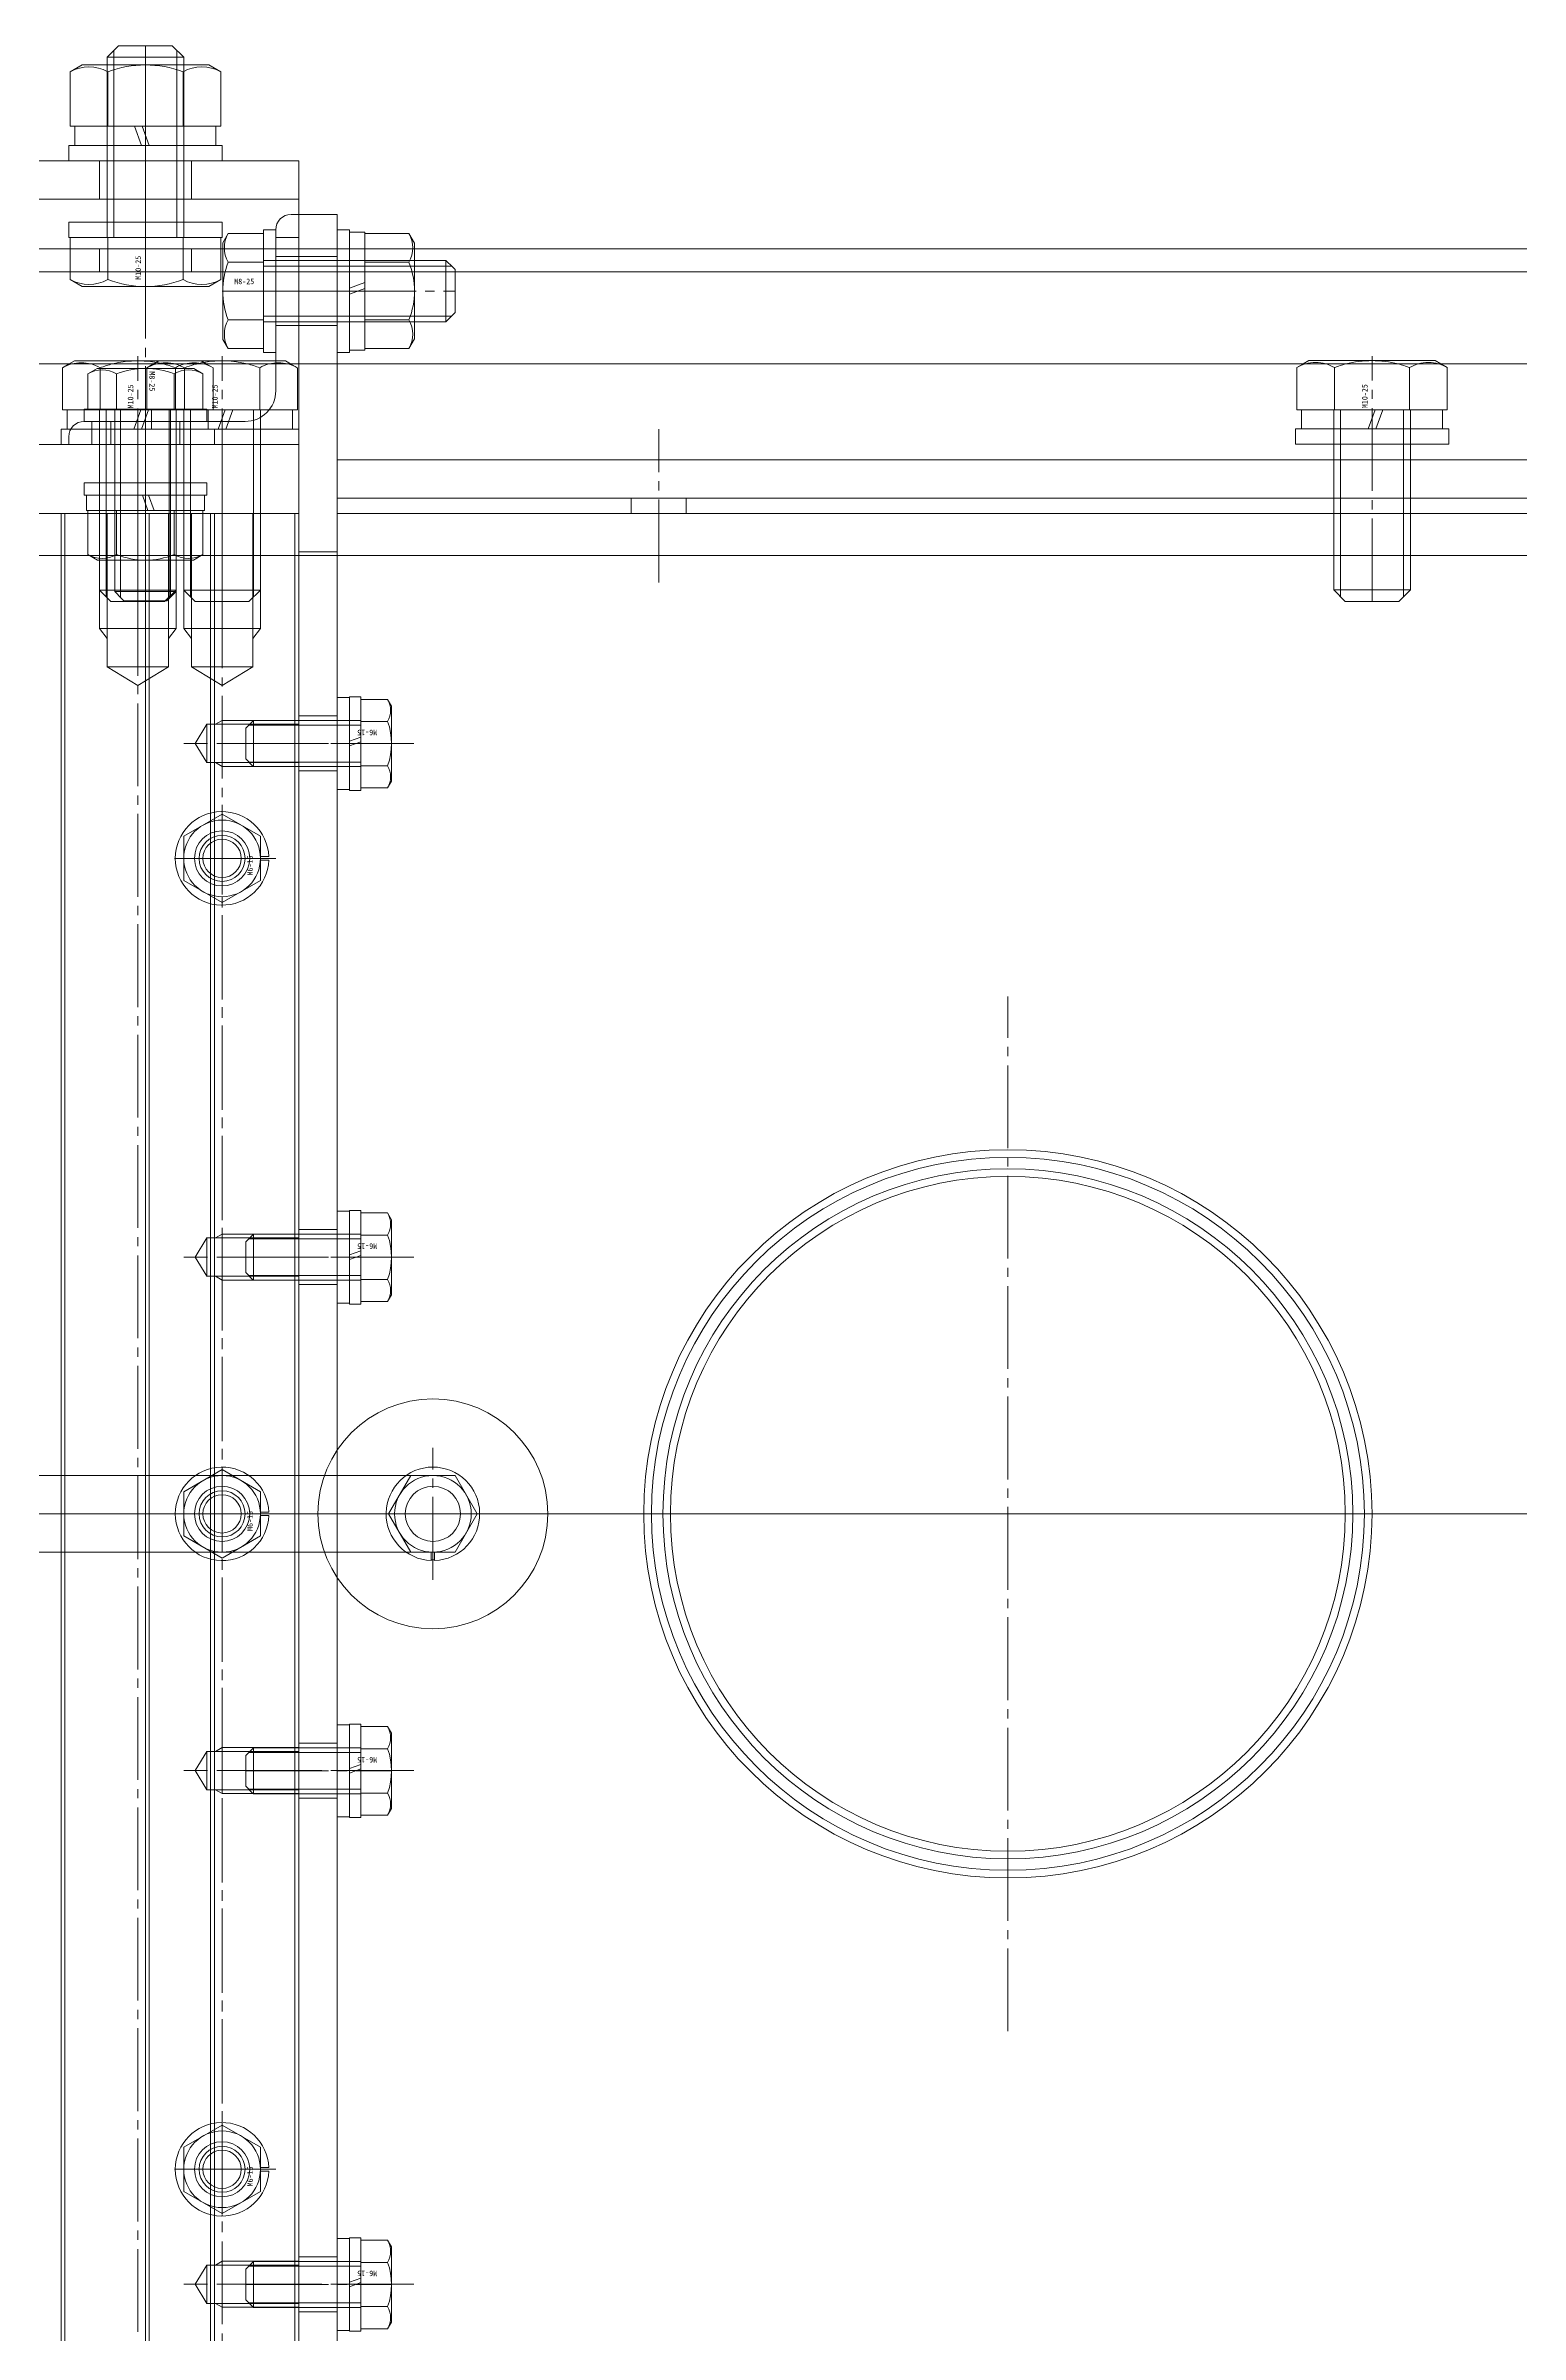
# Model space of a CAD drawing. Units: millimetres at full size. Extents: x -5218 to 5218, y -4308 to 3712.
# Drawn here: x -3925.6 to -3733.2, y -1172.2 to -873.7 of the extents above; entities that cross this region are included whole.
import ezdxf
from ezdxf.enums import TextEntityAlignment as Align

# ---------------------------------------------------------------- set-up
doc = ezdxf.new("R2010")
doc.units = ezdxf.units.MM
doc.header["$LTSCALE"] = 1.2
doc.linetypes.add('CHAIN2', pattern=[12, 9, -1, 1, -1])
for name, color, linetype, lineweight in [('0-1_01_外形線', 134, 'Continuous', 9), ('0-2_03_かくれ線', 5, 'Continuous', 9), ('0-3_04_中心線', 4, 'CHAIN2', 9), ('0-4_02_細線', 6, 'Continuous', 9)]:
    doc.layers.add(name, color=color, linetype=linetype, lineweight=lineweight)
doc.styles.add('ＭＳ ゴシック', font='')
doc.styles.get('ＭＳ ゴシック').set_extended_font_data('MS Gothic')

msp = doc.modelspace()

# ---------------------------------------------------------------- linework, layer by layer
at = {"layer": '0-1_01_外形線'}
for p, q in [((-3917.583, -875.209), (-3916.083, -873.709)), ((-3916.683, -876.209), (-3916.683, -874.309)), ((-3916.083, -873.709), (-3909.083, -873.709)), ((-3907.583, -875.209), (-3909.083, -873.709)), ((-3908.483, -876.209), (-3908.483, -874.309)), ((-3922.398, -877.112), (-3920.833, -876.209)), ((-3922.398, -884.209), (-3922.398, -877.112)), ((-3904.333, -876.209), (-3920.833, -876.209)), ((-3917.583, -876.209), (-3907.583, -876.209)), ((-3917.491, -884.209), (-3917.491, -877.112)), ((-3907.676, -884.209), (-3907.676, -877.112)), ((-3902.768, -877.112), (-3904.333, -876.209)), ((-3902.768, -884.209), (-3902.768, -877.112)), ((-3902.768, -884.209), (-3922.398, -884.209)), ((-3913.083, -886.709), (-3913.993, -884.209)), ((-3903.383, -884.209), (-3912.993, -884.209)), ((-3912.083, -886.709), (-3912.993, -884.209)), ((-3903.383, -886.709), (-3903.383, -884.209)), ((-3922.583, -886.709), (-3902.583, -886.709)), ((-3922.583, -886.709), (-3922.583, -888.709)), ((-3922.583, -888.709), (-3902.583, -888.709)), ((-3902.583, -886.709), (-3902.583, -888.709)), ((-3901.787, -898.203), (-3902.483, -899.409)), ((-3897.183, -898.203), (-3901.787, -898.203)), ((-3897.183, -913.709), (-3897.183, -897.709)), ((-3895.583, -897.709), (-3897.183, -897.709)), ((-3897.183, -913.214), (-3897.183, -898.203)), ((-3895.583, -915.209), (-3895.583, -897.709)), ((-3895.583, -897.709), (-3895.583, -913.709)), ((-3892.583, -895.709), (-3893.583, -895.709)), ((-3892.583, -915.209), (-3892.583, -895.709)), ((-3887.583, -895.709), (-3892.583, -895.709)), ((-3892.583, -915.209), (-3892.583, -895.709)), ((-3887.583, -915.209), (-3887.583, -895.709)), ((-3887.583, -913.709), (-3887.583, -897.709)), ((-3885.983, -897.709), (-3887.583, -897.709)), ((-3885.983, -897.709), (-3885.983, -913.709)), ((-3885.983, -905.309), (-3885.983, -898.009)), ((-3883.983, -898.009), (-3885.983, -898.009)), ((-3883.983, -904.581), (-3883.983, -898.009)), ((-3883.983, -913.214), (-3883.983, -898.203)), ((-3902.483, -899.409), (-3902.483, -912.009)), ((-3895.583, -898.709), (-3892.583, -898.709)), ((-3877.483, -911.959), (-3877.483, -899.459)), ((-4212.583, -903.209), (-3412.584, -903.209)), ((-3897.183, -901.956), (-3901.787, -901.956)), ((-3883.983, -901.956), (-3878.208, -901.956)), ((-3877.483, -901.709), (-3873.383, -901.709)), ((-3873.383, -901.709), (-3873.383, -909.709)), ((-3873.383, -901.709), (-3872.483, -902.609)), ((-3872.483, -902.609), (-3872.183, -902.909)), ((-3872.183, -902.909), (-3872.183, -908.509)), ((-3885.983, -905.309), (-3883.983, -904.581)), ((-3885.983, -906.109), (-3883.983, -905.381)), ((-3885.983, -913.409), (-3885.983, -906.109)), ((-3883.983, -913.409), (-3883.983, -905.381)), ((-3897.183, -909.462), (-3901.787, -909.462)), ((-3883.983, -909.462), (-3878.208, -909.462)), ((-3877.483, -909.709), (-3873.383, -909.709)), ((-3873.383, -909.709), (-3872.483, -908.809)), ((-3872.483, -908.809), (-3872.183, -908.509)), ((-3901.787, -913.214), (-3902.483, -912.009)), ((-3897.183, -913.214), (-3901.787, -913.214)), ((-3885.983, -913.409), (-3883.983, -913.409)), ((-4217.583, -915.209), (-3662.584, -915.209)), ((-3922.526, -915.209), (-3921.833, -914.809)), ((-3921.833, -914.809), (-3905.333, -914.809)), ((-3905.333, -914.809), (-3894.333, -914.809)), ((-3905.333, -914.809), (-3904.64, -915.209)), ((-3895.583, -913.709), (-3897.183, -913.709)), ((-3894.333, -914.809), (-3893.64, -915.209)), ((-3885.983, -913.709), (-3887.583, -913.709)), ((-3761.579, -915.209), (-3760.833, -914.779)), ((-3760.833, -914.779), (-3744.333, -914.779)), ((-3744.333, -914.779), (-3743.588, -915.209)), ((-3995.083, -1060.209), (-3875.083, -1060.209)), ((-3995.083, -1070.209), (-3875.083, -1070.209))]:
    msp.add_line(p, q, dxfattribs=at)
for points in [[(-3917.583, -876.209), (-3917.583, -875.209), (-3907.583, -875.209), (-3907.583, -876.209)], [(-3913.993, -884.209), (-3921.783, -884.209), (-3921.783, -886.709)], [(-3990.433, -888.709), (-3892.583, -888.709), (-3892.583, -915.209)], [(-3883.983, -898.203), (-3878.208, -898.203), (-3877.483, -899.459)], [(-3883.983, -913.214), (-3878.208, -913.214), (-3877.483, -911.959)]]:
    msp.add_lwpolyline(points, dxfattribs=at)
msp.add_lwpolyline([(-4212.583, -940.209), (-3412.584, -940.209), (-3412.584, -900.209), (-4212.583, -900.209)], close=True, dxfattribs=at)
for centre, radius, start, end in [((-3919.944, -881.362), 4.907, 60.00001, 119.99999), ((-3912.583, -889.988), 13.779, 69.136, 110.864), ((-3905.222, -881.362), 4.907, 60.00001, 119.99999), ((-3898.537, -900.08), 3.753, 150.00001, 209.99999), ((-3893.583, -897.709), 2, 90, 180), ((-3881.458, -900.08), 3.753, 330.00001, 29.99999), ((-3892.018, -905.709), 10.465, 158.98558, 201.01442), ((-3887.56, -905.709), 10.076, 338.13461, 21.86539), ((-3898.537, -911.338), 3.753, 150.00001, 209.99999), ((-3881.458, -911.338), 3.753, 330.00001, 29.99999), ((-3920.944, -919.962), 4.907, 75.61054, 104.38946), ((-3913.583, -928.588), 13.779, 76.16077, 103.83923), ((-3906.222, -919.962), 4.907, 75.61054, 104.38946), ((-3902.583, -928.588), 13.779, 76.16077, 99.98281), ((-3895.222, -919.962), 4.907, 75.61054, 104.38946), ((-3759.945, -919.932), 4.907, 74.25373, 105.74627), ((-3752.583, -928.558), 13.779, 75.64502, 104.35498), ((-3745.222, -919.932), 4.907, 74.25373, 105.74627), ((-3875.083, -1065.209), 5, 270, 90)]:
    msp.add_arc(centre, radius, start, end, dxfattribs=at)
at = {"layer": '0-2_03_かくれ線'}
for p, q in [((-3917.583, -898.709), (-3917.583, -876.209)), ((-3916.683, -898.709), (-3916.683, -876.209)), ((-3908.483, -898.709), (-3908.483, -876.209)), ((-3907.583, -898.709), (-3907.583, -876.209)), ((-3918.583, -888.709), (-3918.583, -893.709)), ((-3906.583, -888.709), (-3906.583, -893.709)), ((-4212.583, -893.709), (-3892.583, -893.709)), ((-3922.583, -896.709), (-3902.583, -896.709)), ((-3922.583, -896.709), (-3922.583, -898.709)), ((-3902.583, -896.709), (-3902.583, -898.709)), ((-3922.583, -898.709), (-3902.583, -898.709)), ((-3922.398, -898.709), (-3922.398, -904.205)), ((-3902.768, -898.709), (-3922.398, -898.709)), ((-3918.583, -900.209), (-3918.583, -903.209)), ((-3917.491, -898.709), (-3917.491, -904.205)), ((-3907.676, -898.709), (-3907.676, -904.205)), ((-3906.583, -900.209), (-3906.583, -903.209)), ((-3902.768, -898.709), (-3902.768, -904.205)), ((-3892.583, -901.209), (-3895.583, -901.209)), ((-3887.583, -901.209), (-3892.583, -901.209)), ((-3922.398, -904.205), (-3920.833, -905.109)), ((-3902.768, -904.205), (-3904.333, -905.109)), ((-3897.183, -901.709), (-3877.483, -901.709)), ((-3897.183, -902.459), (-3877.483, -902.459)), ((-3920.833, -905.109), (-3904.333, -905.109)), ((-3897.183, -908.959), (-3877.483, -908.959)), ((-3897.183, -909.709), (-3877.483, -909.709)), ((-3892.583, -910.209), (-3895.583, -910.209)), ((-3887.583, -910.209), (-3892.583, -910.209)), ((-3923.398, -915.712), (-3922.526, -915.209)), ((-3923.398, -921.209), (-3923.398, -915.712)), ((-3920.089, -916.505), (-3918.883, -915.809)), ((-3906.283, -915.809), (-3918.883, -915.809)), ((-3918.491, -921.209), (-3918.491, -915.712)), ((-3912.398, -915.712), (-3911.616, -915.261)), ((-3912.398, -921.209), (-3912.398, -915.712)), ((-3911.578, -915.239), (-3910.833, -914.809)), ((-3910.833, -914.809), (-3905.333, -914.809)), ((-3908.676, -921.209), (-3908.676, -915.712)), ((-3907.491, -921.209), (-3907.491, -915.712)), ((-3905.078, -916.505), (-3906.283, -915.809)), ((-3903.768, -915.712), (-3904.64, -915.209)), ((-3903.768, -921.209), (-3903.768, -915.712)), ((-3897.676, -921.209), (-3897.676, -915.712)), ((-3895.583, -918.709), (-3895.583, -915.209)), ((-3892.768, -915.712), (-3893.64, -915.209)), ((-3892.768, -921.209), (-3892.768, -915.712)), ((-3892.583, -1215.208), (-3892.583, -915.209)), ((-3892.583, -925.709), (-3892.583, -915.209)), ((-3892.583, -1215.208), (-3892.583, -915.209)), ((-3887.583, -915.209), (-3887.583, -1215.208)), ((-3762.398, -915.682), (-3761.616, -915.23)), ((-3762.398, -921.179), (-3762.398, -915.682)), ((-3757.491, -921.179), (-3757.491, -915.682)), ((-3747.676, -921.179), (-3747.676, -915.682)), ((-3742.768, -915.682), (-3743.588, -915.209)), ((-3742.768, -921.179), (-3742.768, -915.682)), ((-3920.089, -921.109), (-3920.089, -916.505)), ((-3916.336, -921.109), (-3916.336, -916.505)), ((-3908.831, -921.109), (-3908.831, -916.505)), ((-3905.078, -921.109), (-3905.078, -916.505)), ((-3903.768, -921.209), (-3923.398, -921.209)), ((-3922.783, -923.709), (-3922.783, -921.209)), ((-3920.583, -921.109), (-3904.583, -921.109)), ((-3920.583, -922.709), (-3920.583, -921.109)), ((-3920.089, -921.109), (-3905.078, -921.109)), ((-3918.583, -921.209), (-3918.583, -944.709)), ((-3917.683, -921.209), (-3917.683, -945.609)), ((-3916.583, -921.109), (-3916.583, -940.809)), ((-3915.833, -921.109), (-3915.833, -940.809)), ((-3914.083, -923.709), (-3913.173, -921.209)), ((-3913.083, -923.709), (-3912.173, -921.209)), ((-3892.768, -921.209), (-3912.398, -921.209)), ((-3911.783, -923.709), (-3911.783, -921.209)), ((-3909.483, -921.209), (-3909.483, -945.609)), ((-3909.333, -921.109), (-3909.333, -940.809)), ((-3908.583, -921.109), (-3908.583, -940.809)), ((-3908.583, -921.209), (-3908.583, -944.709)), ((-3907.583, -921.209), (-3907.583, -944.709)), ((-3906.683, -921.209), (-3906.683, -945.609)), ((-3904.583, -922.709), (-3904.583, -921.109)), ((-3904.383, -921.209), (-3904.383, -923.709)), ((-3903.083, -923.709), (-3902.173, -921.209)), ((-3902.083, -923.709), (-3901.173, -921.209)), ((-3898.483, -921.209), (-3898.483, -945.609)), ((-3897.583, -921.209), (-3897.583, -944.709)), ((-3893.383, -921.209), (-3893.383, -923.709)), ((-3742.768, -921.179), (-3762.398, -921.179)), ((-3761.783, -923.679), (-3761.783, -921.179)), ((-3757.583, -921.179), (-3757.583, -944.679)), ((-3756.683, -921.179), (-3756.683, -945.579)), ((-3753.083, -923.679), (-3752.174, -921.179)), ((-3752.083, -923.679), (-3751.174, -921.179)), ((-3748.483, -921.179), (-3748.483, -945.579)), ((-3747.583, -921.179), (-3747.583, -944.679)), ((-3743.383, -921.179), (-3743.383, -923.679)), ((-3903.583, -923.709), (-3923.583, -923.709)), ((-3923.583, -924.239), (-3923.583, -923.709)), ((-3923.583, -924.239), (-3923.583, -925.709)), ((-3922.583, -925.709), (-3922.583, -924.709)), ((-3899.583, -922.709), (-3920.583, -922.709)), ((-3904.583, -922.709), (-3920.583, -922.709)), ((-3919.583, -925.709), (-3919.583, -922.709)), ((-3917.083, -925.709), (-3917.083, -922.709)), ((-3892.583, -923.709), (-3912.583, -923.709)), ((-3912.583, -924.239), (-3912.583, -923.709)), ((-3912.583, -924.239), (-3912.583, -925.709)), ((-3908.083, -925.709), (-3908.083, -922.709)), ((-3903.583, -923.709), (-3903.583, -924.239)), ((-3903.583, -924.239), (-3903.583, -925.709)), ((-3892.583, -923.709), (-3892.583, -924.239)), ((-3892.583, -924.239), (-3892.583, -925.709)), ((-3742.583, -923.679), (-3762.583, -923.679)), ((-3762.583, -924.209), (-3762.583, -923.679)), ((-3762.583, -924.209), (-3762.583, -925.679)), ((-3742.583, -923.679), (-3742.583, -924.209)), ((-3742.583, -924.209), (-3742.583, -925.679)), ((-3903.583, -925.709), (-3923.583, -925.709)), ((-3892.583, -925.709), (-3922.583, -925.709)), ((-3892.583, -925.709), (-3912.583, -925.709)), ((-3742.583, -925.679), (-3762.583, -925.679)), ((-3920.583, -930.709), (-3904.583, -930.709)), ((-3920.583, -932.309), (-3920.583, -930.709)), ((-3904.583, -932.309), (-3904.583, -930.709)), ((-3904.583, -932.309), (-3920.583, -932.309)), ((-3920.283, -932.309), (-3912.983, -932.309)), ((-3920.283, -932.309), (-3920.283, -934.309)), ((-3920.283, -934.309), (-3912.255, -934.309)), ((-3920.089, -934.309), (-3905.078, -934.309)), ((-3916.336, -934.309), (-3916.336, -940.084)), ((-3912.983, -932.309), (-3912.255, -934.309)), ((-3912.183, -932.309), (-3904.883, -932.309)), ((-3912.183, -932.309), (-3911.455, -934.309)), ((-3911.455, -934.309), (-3904.883, -934.309)), ((-3908.831, -934.309), (-3908.831, -940.084)), ((-3904.883, -934.309), (-3904.883, -932.309)), ((-3849.23, -934.709), (-3849.23, -932.709)), ((-3842.03, -934.709), (-3842.03, -932.709)), ((-3923.583, -1195.708), (-3923.583, -934.709)), ((-3903.583, -934.709), (-3923.583, -934.709)), ((-3923.083, -1195.708), (-3923.083, -934.709)), ((-3918.583, -934.709), (-3918.583, -949.709)), ((-3917.583, -934.709), (-3917.583, -954.705)), ((-3912.583, -934.709), (-3912.583, -1195.708)), ((-3912.583, -934.709), (-3892.583, -934.709)), ((-3912.083, -934.709), (-3912.083, -1195.708)), ((-3909.583, -934.709), (-3909.583, -954.705)), ((-3908.583, -934.709), (-3908.583, -949.709)), ((-3907.583, -934.709), (-3907.583, -949.709)), ((-3906.583, -934.709), (-3906.583, -954.705)), ((-3904.083, -1195.708), (-3904.083, -934.709)), ((-3903.583, -1195.708), (-3903.583, -934.709)), ((-3898.583, -934.709), (-3898.583, -954.705)), ((-3897.583, -934.709), (-3897.583, -949.709)), ((-3893.083, -934.709), (-3893.083, -1195.708)), ((-3892.583, -934.709), (-3892.583, -1195.708)), ((-3887.583, -939.709), (-3892.583, -939.709)), ((-3918.833, -940.809), (-3906.333, -940.809)), ((-3916.583, -940.809), (-3916.583, -944.909)), ((-3915.833, -940.809), (-3915.833, -945.659)), ((-3909.333, -940.809), (-3909.333, -945.659)), ((-3908.583, -940.809), (-3908.583, -944.909)), ((-3918.583, -944.709), (-3917.083, -946.209)), ((-3918.583, -944.709), (-3908.583, -944.709)), ((-3917.083, -946.209), (-3910.083, -946.209)), ((-3908.583, -944.909), (-3916.583, -944.909)), ((-3916.583, -944.909), (-3915.683, -945.809)), ((-3915.683, -945.809), (-3915.383, -946.109)), ((-3909.783, -946.109), (-3915.383, -946.109)), ((-3908.583, -944.709), (-3910.083, -946.209)), ((-3909.483, -945.809), (-3909.783, -946.109)), ((-3908.583, -944.909), (-3909.483, -945.809)), ((-3907.583, -944.709), (-3906.083, -946.209)), ((-3907.583, -944.709), (-3897.583, -944.709)), ((-3906.083, -946.209), (-3899.083, -946.209)), ((-3897.583, -944.709), (-3899.083, -946.209)), ((-3757.583, -944.679), (-3756.083, -946.179)), ((-3757.583, -944.679), (-3747.583, -944.679)), ((-3756.083, -946.179), (-3749.083, -946.179)), ((-3747.583, -944.679), (-3749.083, -946.179)), ((-3918.583, -949.709), (-3917.583, -951.008)), ((-3918.583, -949.709), (-3908.583, -949.709)), ((-3908.583, -949.709), (-3909.583, -951.008)), ((-3897.583, -949.709), (-3907.583, -949.709)), ((-3907.583, -949.709), (-3906.583, -951.008)), ((-3897.583, -949.709), (-3898.583, -951.008)), ((-3913.583, -957.159), (-3917.583, -954.705)), ((-3917.583, -954.705), (-3913.583, -954.705)), ((-3902.583, -957.159), (-3898.583, -954.705)), ((-3898.583, -954.705), (-3902.583, -954.705)), ((-3887.583, -961.109), (-3892.583, -961.109)), ((-3885.983, -958.739), (-3887.583, -958.739)), ((-3887.583, -958.739), (-3887.583, -970.739)), ((-3885.983, -964.439), (-3885.983, -958.639)), ((-3884.483, -958.639), (-3885.983, -958.639)), ((-3885.983, -958.739), (-3885.983, -970.739)), ((-3884.483, -963.893), (-3884.483, -958.639)), ((-3884.483, -958.965), (-3880.988, -958.965)), ((-3884.483, -970.512), (-3884.483, -958.965)), ((-3880.988, -958.965), (-3880.483, -959.839)), ((-3880.483, -969.639), (-3880.483, -959.839)), ((-3906.085, -964.709), (-3904.583, -962.209)), ((-3904.583, -962.209), (-3892.583, -962.209)), ((-3903.449, -962.209), (-3902.583, -961.709)), ((-3898.683, -961.939), (-3899.483, -962.739)), ((-3899.483, -966.739), (-3899.483, -962.739)), ((-3899.083, -962.339), (-3898.683, -962.339)), ((-3898.483, -961.739), (-3898.683, -961.939)), ((-3884.483, -962.339), (-3898.683, -962.339)), ((-3898.483, -967.739), (-3898.483, -961.739)), ((-3884.483, -961.739), (-3898.483, -961.739)), ((-3885.983, -964.439), (-3884.483, -963.893)), ((-3884.483, -961.852), (-3880.988, -961.852)), ((-3904.583, -967.209), (-3906.085, -964.709)), ((-3898.683, -967.539), (-3899.483, -966.739)), ((-3899.083, -967.139), (-3898.683, -967.139)), ((-3884.483, -967.139), (-3898.683, -967.139)), ((-3885.983, -965.039), (-3884.483, -964.493)), ((-3885.983, -970.839), (-3885.983, -965.039)), ((-3884.483, -970.839), (-3884.483, -964.493)), ((-3903.449, -967.209), (-3902.583, -967.709)), ((-3892.583, -967.709), (-3902.583, -967.709)), ((-3898.483, -967.739), (-3898.683, -967.539)), ((-3884.483, -967.739), (-3898.483, -967.739)), ((-3887.583, -968.309), (-3892.583, -968.309)), ((-3884.483, -967.626), (-3880.988, -967.626)), ((-3880.988, -970.512), (-3880.483, -969.639)), ((-3885.983, -970.739), (-3887.583, -970.739)), ((-3885.983, -970.839), (-3884.483, -970.839)), ((-3884.483, -970.512), (-3880.988, -970.512)), ((-3902.583, -973.935), (-3907.583, -976.822)), ((-3897.583, -976.822), (-3902.583, -973.935)), ((-3907.583, -976.822), (-3907.583, -982.595)), ((-3897.583, -979.484), (-3896.487, -979.484)), ((-3897.583, -979.934), (-3896.487, -979.934)), ((-3907.583, -982.595), (-3902.583, -985.482)), ((-3885.983, -1025.739), (-3887.583, -1025.739)), ((-3887.583, -1025.739), (-3887.583, -1037.739)), ((-3885.983, -1031.439), (-3885.983, -1025.639)), ((-3884.483, -1025.639), (-3885.983, -1025.639)), ((-3885.983, -1025.739), (-3885.983, -1037.739)), ((-3884.483, -1030.893), (-3884.483, -1025.639)), ((-3884.483, -1025.965), (-3880.988, -1025.965)), ((-3884.483, -1037.512), (-3884.483, -1025.965)), ((-3880.988, -1025.965), (-3880.483, -1026.839)), ((-3880.483, -1036.639), (-3880.483, -1026.839)), ((-3906.085, -1031.709), (-3904.583, -1029.209)), ((-3904.583, -1029.209), (-3892.583, -1029.209)), ((-3903.449, -1029.209), (-3902.583, -1028.709)), ((-3898.683, -1028.939), (-3899.483, -1029.739)), ((-3899.483, -1033.739), (-3899.483, -1029.739)), ((-3899.083, -1029.339), (-3898.683, -1029.339)), ((-3898.483, -1028.739), (-3898.683, -1028.939)), ((-3884.483, -1029.339), (-3898.683, -1029.339)), ((-3898.483, -1034.739), (-3898.483, -1028.739)), ((-3884.483, -1028.739), (-3898.483, -1028.739)), ((-3887.583, -1028.109), (-3892.583, -1028.109)), ((-3884.483, -1028.852), (-3880.988, -1028.852)), ((-3904.583, -1034.209), (-3906.085, -1031.709)), ((-3885.983, -1031.439), (-3884.483, -1030.893)), ((-3885.983, -1032.039), (-3884.483, -1031.493)), ((-3885.983, -1037.839), (-3885.983, -1032.039)), ((-3884.483, -1037.839), (-3884.483, -1031.493)), ((-3903.449, -1034.209), (-3902.583, -1034.709)), ((-3892.583, -1034.709), (-3902.583, -1034.709)), ((-3898.683, -1034.539), (-3899.483, -1033.739)), ((-3899.083, -1034.139), (-3898.683, -1034.139)), ((-3884.483, -1034.139), (-3898.683, -1034.139)), ((-3898.483, -1034.739), (-3898.683, -1034.539)), ((-3884.483, -1034.739), (-3898.483, -1034.739)), ((-3887.583, -1035.309), (-3892.583, -1035.309)), ((-3884.483, -1034.626), (-3880.988, -1034.626)), ((-3885.983, -1037.739), (-3887.583, -1037.739)), ((-3885.983, -1037.839), (-3884.483, -1037.839)), ((-3884.483, -1037.512), (-3880.988, -1037.512)), ((-3880.988, -1037.512), (-3880.483, -1036.639)), ((-3902.583, -1059.435), (-3907.583, -1062.322)), ((-3897.583, -1062.322), (-3902.583, -1059.435)), ((-3907.583, -1062.322), (-3907.583, -1068.095)), ((-3877.97, -1060.209), (-3880.857, -1065.209)), ((-3872.197, -1060.209), (-3877.97, -1060.209)), ((-3869.31, -1065.209), (-3872.197, -1060.209)), ((-3897.583, -1064.984), (-3896.487, -1064.984)), ((-3897.583, -1065.434), (-3896.487, -1065.434)), ((-3872.197, -1070.209), (-3869.31, -1065.209)), ((-3907.583, -1068.095), (-3902.583, -1070.982)), ((-3875.308, -1070.209), (-3875.308, -1071.304)), ((-3874.858, -1070.209), (-3874.858, -1071.304)), ((-3887.583, -1095.109), (-3892.583, -1095.109)), ((-3885.983, -1092.739), (-3887.583, -1092.739)), ((-3887.583, -1092.739), (-3887.583, -1104.739)), ((-3885.983, -1098.439), (-3885.983, -1092.639)), ((-3884.483, -1092.639), (-3885.983, -1092.639)), ((-3885.983, -1092.739), (-3885.983, -1104.739)), ((-3884.483, -1097.893), (-3884.483, -1092.639)), ((-3884.483, -1092.965), (-3880.988, -1092.965)), ((-3884.483, -1104.512), (-3884.483, -1092.965)), ((-3880.988, -1092.965), (-3880.483, -1093.839)), ((-3880.483, -1103.639), (-3880.483, -1093.839)), ((-3906.085, -1098.709), (-3904.583, -1096.209)), ((-3904.583, -1096.209), (-3892.583, -1096.209)), ((-3903.449, -1096.209), (-3902.583, -1095.709)), ((-3898.683, -1095.939), (-3899.483, -1096.739)), ((-3899.483, -1100.739), (-3899.483, -1096.739)), ((-3899.083, -1096.339), (-3898.683, -1096.339)), ((-3898.483, -1095.739), (-3898.683, -1095.939)), ((-3884.483, -1096.339), (-3898.683, -1096.339)), ((-3898.483, -1101.739), (-3898.483, -1095.739)), ((-3884.483, -1095.739), (-3898.483, -1095.739)), ((-3885.983, -1098.439), (-3884.483, -1097.893)), ((-3885.983, -1099.039), (-3884.483, -1098.493)), ((-3884.483, -1095.852), (-3880.988, -1095.852)), ((-3884.483, -1104.839), (-3884.483, -1098.493)), ((-3904.583, -1101.209), (-3906.085, -1098.709)), ((-3903.449, -1101.209), (-3902.583, -1101.709)), ((-3898.683, -1101.539), (-3899.483, -1100.739)), ((-3899.083, -1101.139), (-3898.683, -1101.139)), ((-3884.483, -1101.139), (-3898.683, -1101.139)), ((-3885.983, -1104.839), (-3885.983, -1099.039)), ((-3892.583, -1101.709), (-3902.583, -1101.709)), ((-3898.483, -1101.739), (-3898.683, -1101.539)), ((-3884.483, -1101.739), (-3898.483, -1101.739)), ((-3887.583, -1102.309), (-3892.583, -1102.309)), ((-3884.483, -1101.626), (-3880.988, -1101.626)), ((-3880.988, -1104.512), (-3880.483, -1103.639)), ((-3885.983, -1104.739), (-3887.583, -1104.739)), ((-3885.983, -1104.839), (-3884.483, -1104.839)), ((-3884.483, -1104.512), (-3880.988, -1104.512)), ((-3902.583, -1144.935), (-3907.583, -1147.822)), ((-3897.583, -1147.822), (-3902.583, -1144.935)), ((-3907.583, -1147.822), (-3907.583, -1153.595)), ((-3897.583, -1150.484), (-3896.487, -1150.484)), ((-3897.583, -1150.934), (-3896.487, -1150.934)), ((-3907.583, -1153.595), (-3902.583, -1156.482)), ((-3885.983, -1159.739), (-3887.583, -1159.739)), ((-3887.583, -1159.739), (-3887.583, -1171.739)), ((-3885.983, -1165.439), (-3885.983, -1159.639)), ((-3884.483, -1159.639), (-3885.983, -1159.639)), ((-3885.983, -1159.739), (-3885.983, -1171.739)), ((-3884.483, -1164.893), (-3884.483, -1159.639)), ((-3884.483, -1159.965), (-3880.988, -1159.965)), ((-3884.483, -1171.512), (-3884.483, -1159.965)), ((-3880.988, -1159.965), (-3880.483, -1160.839)), ((-3880.483, -1170.639), (-3880.483, -1160.839)), ((-3906.085, -1165.709), (-3904.583, -1163.209)), ((-3904.583, -1163.209), (-3892.583, -1163.209)), ((-3903.449, -1163.209), (-3902.583, -1162.709)), ((-3898.683, -1162.939), (-3899.483, -1163.739)), ((-3899.483, -1167.739), (-3899.483, -1163.739)), ((-3899.083, -1163.339), (-3898.683, -1163.339)), ((-3898.483, -1162.739), (-3898.683, -1162.939)), ((-3884.483, -1163.339), (-3898.683, -1163.339)), ((-3898.483, -1168.739), (-3898.483, -1162.739)), ((-3884.483, -1162.739), (-3898.483, -1162.739)), ((-3887.583, -1162.109), (-3892.583, -1162.109)), ((-3884.483, -1162.852), (-3880.988, -1162.852)), ((-3904.583, -1168.209), (-3906.085, -1165.709)), ((-3885.983, -1165.439), (-3884.483, -1164.893)), ((-3885.983, -1166.039), (-3884.483, -1165.493)), ((-3885.983, -1171.839), (-3885.983, -1166.039)), ((-3884.483, -1171.839), (-3884.483, -1165.493)), ((-3903.449, -1168.209), (-3902.583, -1168.709)), ((-3892.583, -1168.709), (-3902.583, -1168.709)), ((-3898.683, -1168.539), (-3899.483, -1167.739)), ((-3899.083, -1168.139), (-3898.683, -1168.139)), ((-3884.483, -1168.139), (-3898.683, -1168.139)), ((-3898.483, -1168.739), (-3898.683, -1168.539)), ((-3884.483, -1168.739), (-3898.483, -1168.739)), ((-3887.583, -1169.309), (-3892.583, -1169.309)), ((-3884.483, -1168.625), (-3880.988, -1168.625)), ((-3885.983, -1171.739), (-3887.583, -1171.739)), ((-3885.983, -1171.839), (-3884.483, -1171.839)), ((-3884.483, -1171.512), (-3880.988, -1171.512)), ((-3880.988, -1171.512), (-3880.483, -1170.639))]:
    msp.add_line(p, q, dxfattribs=at)
msp.add_lwpolyline([(-4212.583, -934.709), (-3892.583, -934.709), (-3892.583, -925.709), (-4212.583, -925.709)], close=True, dxfattribs=at)
for points in [[(-3496.584, -1202.708), (-3887.583, -1202.708), (-3887.583, -927.709), (-3496.584, -927.709)], [(-3920.089, -934.309), (-3920.089, -940.084), (-3918.833, -940.809)], [(-3905.078, -934.309), (-3905.078, -940.084), (-3906.333, -940.809)], [(-3496.584, -932.709), (-3887.583, -932.709), (-3887.583, -934.709), (-3496.584, -934.709)], [(-3913.583, -957.159), (-3909.583, -954.705), (-3913.583, -954.705)], [(-3902.583, -957.159), (-3906.583, -954.705), (-3902.583, -954.705)], [(-3892.583, -967.209), (-3904.583, -967.209), (-3904.583, -962.209)], [(-3892.583, -961.709), (-3902.583, -961.709), (-3902.583, -967.709)], [(-3902.583, -985.482), (-3897.583, -982.595), (-3897.583, -976.822)], [(-3892.583, -1034.209), (-3904.583, -1034.209), (-3904.583, -1029.209)], [(-3892.583, -1028.709), (-3902.583, -1028.709), (-3902.583, -1034.709)], [(-3902.583, -1070.982), (-3897.583, -1068.095), (-3897.583, -1062.322)], [(-3880.857, -1065.209), (-3877.97, -1070.209), (-3872.197, -1070.209)], [(-3892.583, -1101.209), (-3904.583, -1101.209), (-3904.583, -1096.209)], [(-3892.583, -1095.709), (-3902.583, -1095.709), (-3902.583, -1101.709)], [(-3902.583, -1156.482), (-3897.583, -1153.595), (-3897.583, -1147.822)], [(-3892.583, -1168.209), (-3904.583, -1168.209), (-3904.583, -1163.209)], [(-3892.583, -1162.709), (-3902.583, -1162.709), (-3902.583, -1168.709)]]:
    msp.add_lwpolyline(points, dxfattribs=at)
for centre, radius in [((-3902.583, -979.709), 5), ((-3902.583, -979.709), 3.6), ((-3902.583, -979.709), 3), ((-3902.583, -979.709), 2.5), ((-3800.083, -1065.209), 47.5), ((-3800.083, -1065.209), 46.5), ((-3800.083, -1065.209), 45), ((-3800.083, -1065.209), 44.016), ((-3875.083, -1065.209), 15), ((-3902.583, -1065.209), 5), ((-3902.583, -1065.209), 3.6), ((-3902.583, -1065.209), 3), ((-3902.583, -1065.209), 2.5), ((-3875.083, -1065.209), 5), ((-3875.083, -1065.209), 3.6), ((-3902.583, -1150.709), 5), ((-3902.583, -1150.709), 3.6), ((-3902.583, -1150.709), 3), ((-3902.583, -1150.709), 2.5)]:
    msp.add_circle(centre, radius, dxfattribs=at)
for centre, radius, start, end in [((-3919.944, -899.955), 4.907, 240.00001, 299.99999), ((-3912.583, -891.33), 13.779, 249.136, 290.864), ((-3905.222, -899.955), 4.907, 240.00001, 299.99999), ((-3920.944, -919.962), 4.907, 104.38946, 119.99999), ((-3918.212, -919.755), 3.753, 60.00001, 119.99999), ((-3920.944, -919.962), 4.907, 60.00001, 75.61054), ((-3913.583, -928.588), 13.779, 103.83923, 110.864), ((-3912.583, -926.274), 10.465, 68.98558, 111.01442), ((-3909.944, -919.962), 4.907, 105.74627, 119.99999), ((-3909.944, -919.962), 4.907, 74.25373, 105.74627), ((-3913.583, -928.588), 13.779, 69.136, 76.16077), ((-3906.954, -919.755), 3.753, 60.00001, 119.99999), ((-3906.222, -919.962), 4.907, 104.38946, 119.99999), ((-3909.944, -919.962), 4.907, 60.00001, 74.25373), ((-3902.583, -928.588), 13.779, 99.98281, 110.864), ((-3906.222, -919.962), 4.907, 60.00001, 75.61054), ((-3902.583, -928.588), 13.779, 69.136, 76.16077), ((-3895.222, -919.962), 4.907, 104.38946, 119.99999), ((-3895.222, -919.962), 4.907, 60.00001, 75.61054), ((-3759.945, -919.932), 4.907, 105.74627, 119.99999), ((-3759.945, -919.932), 4.907, 60.00001, 74.25373), ((-3752.583, -928.558), 13.779, 104.35498, 110.864), ((-3752.583, -928.558), 13.779, 69.136, 75.64502), ((-3745.222, -919.932), 4.907, 105.74627, 119.99999), ((-3745.222, -919.932), 4.907, 60.00001, 74.25373), ((-3899.583, -918.709), 4, 270, 0), ((-3920.583, -924.709), 2, 90, 180), ((-3918.212, -936.834), 3.753, 240.00001, 299.99999), ((-3912.583, -930.732), 10.076, 248.13461, 291.86539), ((-3906.954, -936.834), 3.753, 240.00001, 299.99999), ((-3883.488, -960.409), 2.887, 330.00001, 29.99999), ((-3888.997, -964.739), 8.514, 340.18087, 19.81913), ((-3883.488, -969.069), 2.887, 330.00001, 29.99999), ((-3902.583, -979.709), 6.1, 2.11385, 357.88615), ((-3883.488, -1027.409), 2.887, 330.00001, 29.99999), ((-3888.997, -1031.739), 8.514, 340.18087, 19.81913), ((-3883.488, -1036.069), 2.887, 330.00001, 29.99999), ((-3902.583, -1065.209), 6.1, 2.11385, 357.88615), ((-3875.083, -1065.209), 6.1, 272.11385, 267.88615), ((-3875.083, -1065.209), 6, 267.88615, 272.1491), ((-3883.488, -1094.409), 2.887, 330.00001, 29.99999), ((-3888.997, -1098.739), 8.514, 340.18087, 19.81913), ((-3883.488, -1103.069), 2.887, 330.00001, 29.99999), ((-3902.583, -1150.709), 6.1, 2.11385, 357.88615), ((-3883.488, -1161.409), 2.887, 330.00001, 29.99999), ((-3888.997, -1165.739), 8.514, 340.18087, 19.81913), ((-3883.488, -1170.069), 2.887, 330.00001, 29.99999)]:
    msp.add_arc(centre, radius, start, end, dxfattribs=at)
at = {"layer": '0-3_04_中心線'}
for p, q in [((-3912.583, -873.709), (-3912.583, -905.109)), ((-3912.583, -883.209), (-3912.583, -902.109)), ((-3912.583, -886.709), (-3912.583, -916.709)), ((-3877.583, -905.709), (-3902.583, -905.709)), ((-3902.483, -905.709), (-3872.183, -905.709)), ((-3887.583, -905.709), (-3900.583, -905.709)), ((-3913.583, -946.209), (-3913.583, -914.209)), ((-3912.583, -915.809), (-3912.583, -946.109)), ((-3902.583, -946.209), (-3902.583, -914.209)), ((-3752.583, -946.179), (-3752.583, -914.179)), ((-3912.583, -930.709), (-3912.583, -917.709)), ((-3845.63, -943.709), (-3845.63, -923.709)), ((-3913.583, -925.709), (-3913.583, -934.709)), ((-3913.583, -1200.708), (-3913.583, -929.709)), ((-3902.583, -929.709), (-3902.583, -1200.708)), ((-3890.083, -964.709), (-3907.583, -964.709)), ((-3877.583, -964.709), (-3902.583, -964.709)), ((-3899.483, -964.739), (-3880.483, -964.739)), ((-3902.583, -972.709), (-3902.583, -1157.709)), ((-3902.583, -973.609), (-3902.583, -985.809)), ((-3895.583, -979.709), (-3909.583, -979.709)), ((-3908.683, -979.709), (-3896.483, -979.709)), ((-3907.583, -979.709), (-3897.583, -979.709)), ((-3800.083, -1132.709), (-3800.083, -997.709)), ((-3890.083, -1031.709), (-3907.583, -1031.709)), ((-3877.583, -1031.709), (-3902.583, -1031.709)), ((-3899.483, -1031.739), (-3880.483, -1031.739)), ((-3875.083, -1073.809), (-3875.083, -1056.609)), ((-3902.583, -1059.109), (-3902.583, -1071.309)), ((-4226.083, -1065.209), (-3642.584, -1065.209)), ((-4217.583, -1065.209), (-3887.583, -1065.209)), ((-3908.683, -1065.209), (-3896.483, -1065.209)), ((-3907.583, -1065.209), (-3897.583, -1065.209)), ((-3877.583, -1065.209), (-3902.583, -1065.209)), ((-3887.583, -1065.209), (-3487.584, -1065.209)), ((-3890.083, -1098.709), (-3907.583, -1098.709)), ((-3877.583, -1098.709), (-3902.583, -1098.709)), ((-3899.483, -1098.739), (-3880.483, -1098.739)), ((-3902.583, -1144.609), (-3902.583, -1156.809)), ((-3895.583, -1150.709), (-3909.583, -1150.709)), ((-3908.683, -1150.709), (-3896.483, -1150.709)), ((-3907.583, -1150.709), (-3897.583, -1150.709)), ((-3890.083, -1165.709), (-3907.583, -1165.709)), ((-3877.583, -1165.709), (-3902.583, -1165.709)), ((-3899.483, -1165.739), (-3880.483, -1165.739))]:
    msp.add_line(p, q, dxfattribs=at)
at = {"layer": '0-4_02_細線'}
for p, q in [((-3877.483, -902.459), (-3872.633, -902.459)), ((-3877.483, -908.959), (-3872.633, -908.959))]:
    msp.add_line(p, q, dxfattribs=at)

# ---------------------------------------------------------------- texts
at = {"layer": '0-2_03_かくれ線', "style": 'ＭＳ ゴシック'}
for s, rotation, p in [('M10-25', 90, (-3912.943, -904.234)), ('M8-25', 270, (-3912.288, -916.174)), ('M10-25', 90, (-3913.943, -921.017)), ('M10-25', 90, (-3902.943, -921.017)), ('M10-25', 90, (-3752.943, -920.987)), ('M6-15', 180, (-3882.345, -962.712)), ('M6-15', 90, (-3898.354, -981.944)), ('M6-15', 180, (-3882.345, -1029.712)), ('M6-15', 90, (-3898.354, -1067.444)), ('M6-15', 180, (-3882.345, -1096.712)), ('M6-15', 90, (-3898.354, -1152.943)), ('M6-15', 180, (-3882.345, -1163.712))]:
    msp.add_text(s, height=0.7331, rotation=rotation, dxfattribs=at).set_placement(p, align=Align.BOTTOM_LEFT)
msp.add_text('M8-25', height=0.7331, dxfattribs=at).set_placement((-3901.007, -905.029), align=Align.BOTTOM_LEFT)

doc.saveas('drawing.dxf')
